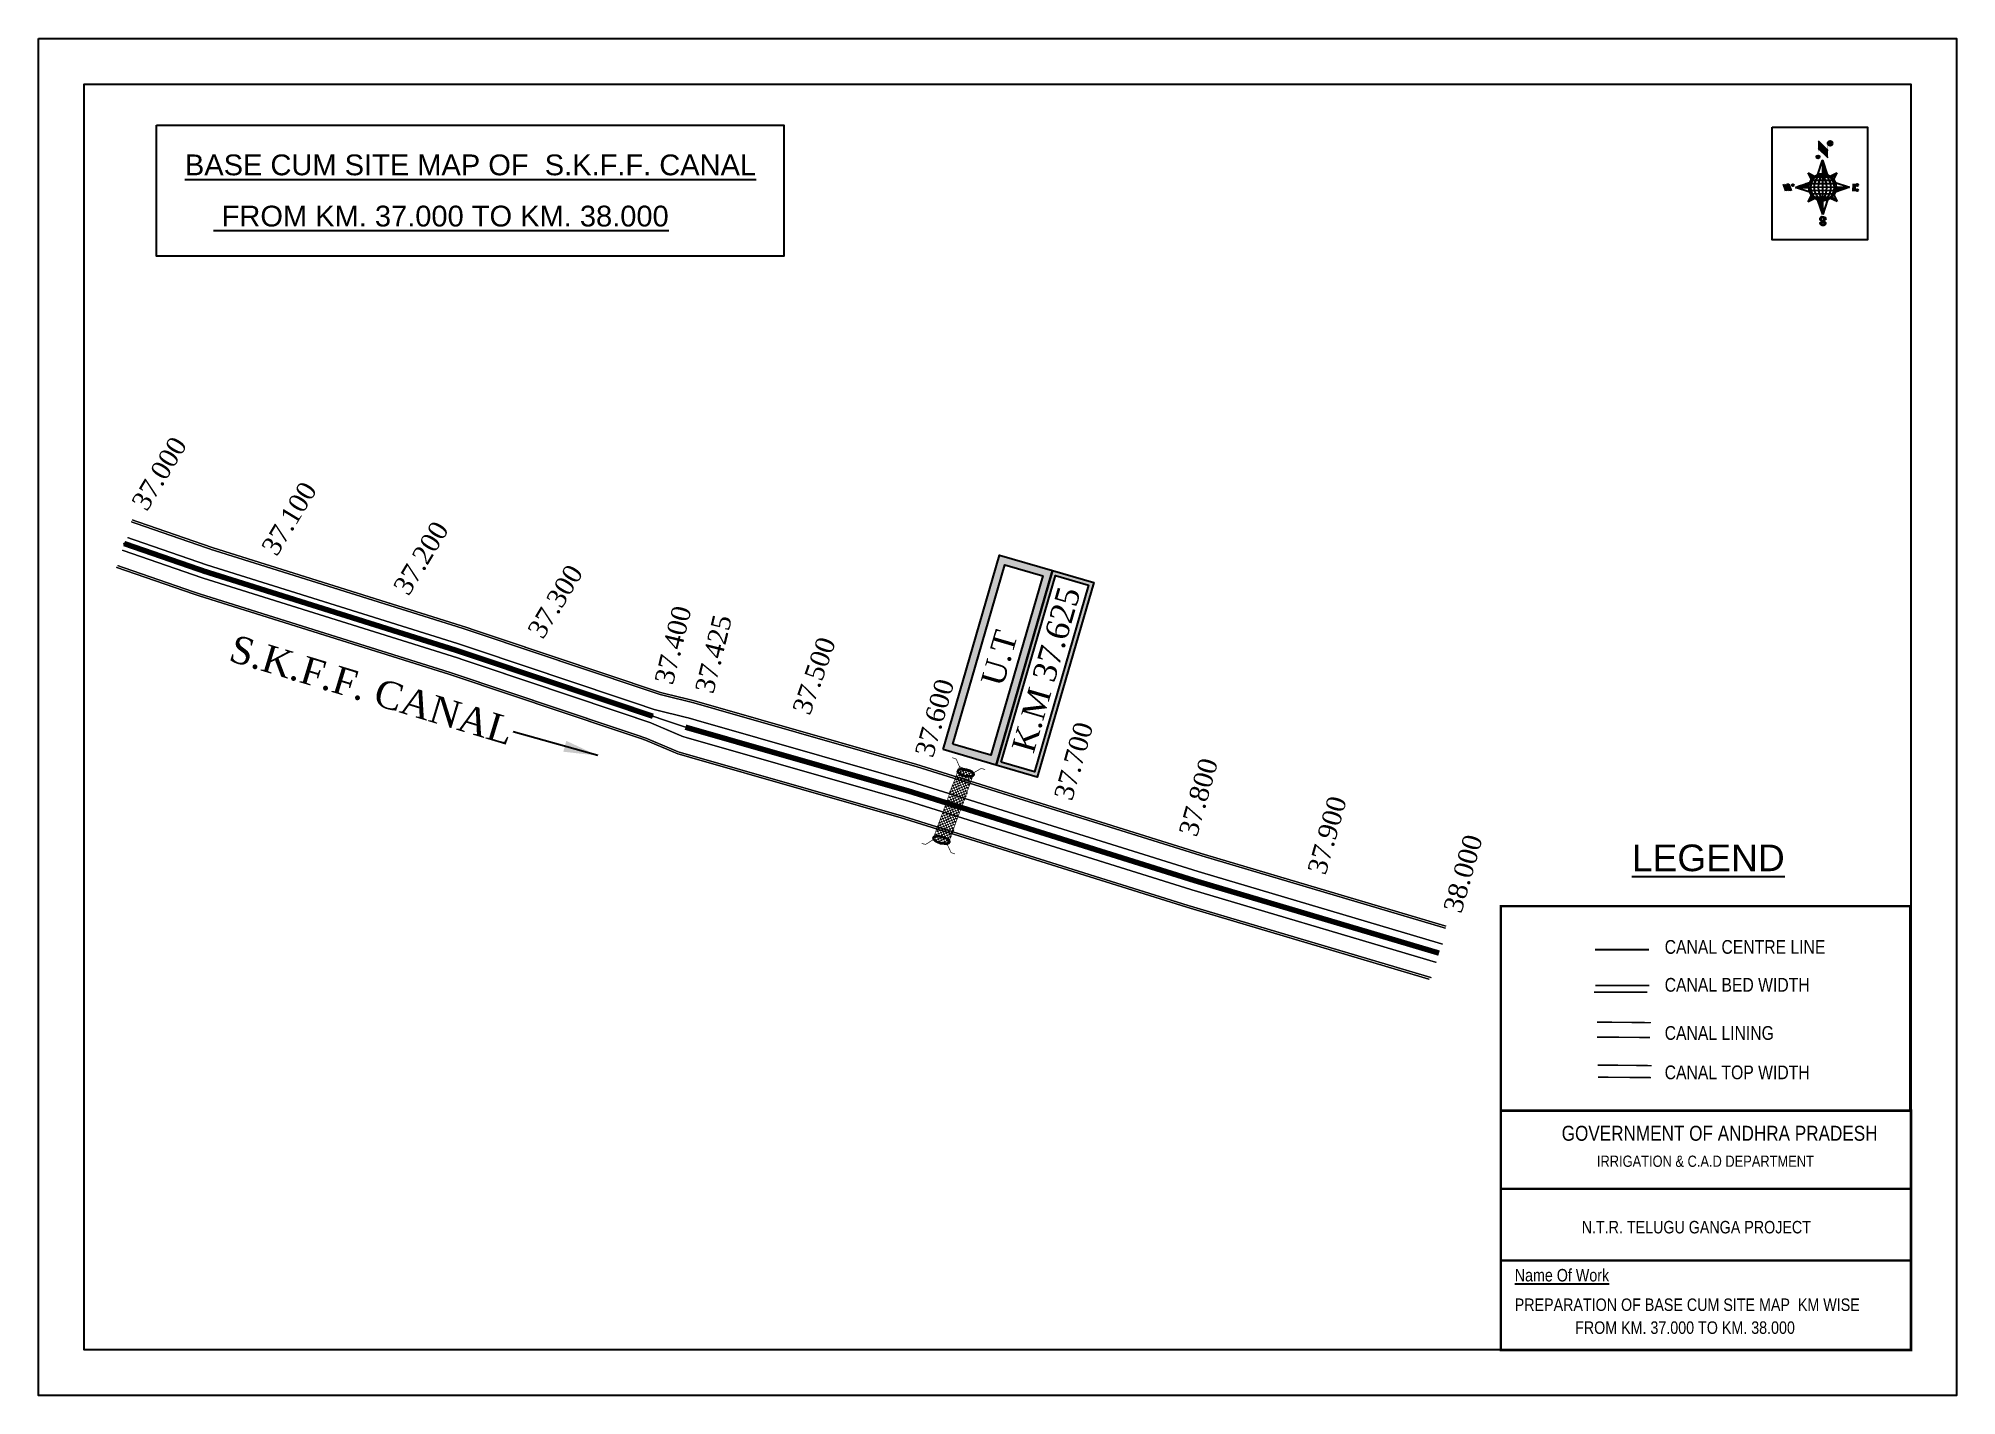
# Model space of a CAD drawing. Header units: inches. Extents: x 14 to 1413, y 10 to 999.
import ezdxf
from ezdxf.enums import TextEntityAlignment as Align

# ---------------------------------------------------------------- set-up
doc = ezdxf.new("R2010")
doc.units = ezdxf.units.IN
doc.header["$MEASUREMENT"] = 0
doc.linetypes.add('ACAD_ISO02W100', pattern=[15, 12, -3])
doc.linetypes.add('ACAD_ISO03W100', pattern=[30, 12, -18])
for name, color, linetype in [('AQUADUCT', 1, 'Continuous'), ('bed with', 5, 'Continuous'), ('BLOCK', 7, 'Continuous'), ('bord', 1, 'Continuous'), ('C LINE COO', 6, 'Continuous'), ('cahnige', 7, 'Continuous'), ('FRAME 025', 7, 'Continuous'), ('laying', 4, 'Continuous'), ('lining', 4, 'Continuous'), ('STREAM', 4, 'Continuous'), ('TABLE', 7, 'Continuous'), ('TEXT', 7, 'Continuous'), ('TITLEBLOCK', 7, 'Continuous'), ('top of bund', 1, 'Continuous'), ('UT', 173, 'ACAD_ISO02W100'), ('V', 6, 'Continuous'), ('ZSTU', 7, 'Continuous')]:
    doc.layers.add(name, color=color, linetype=linetype)
doc.styles.add('5mm', font='times.ttf', dxfattribs={"height": 3})
doc.styles.add('A', font='arial.ttf')
doc.styles.add('ARIALN', font='ARIALN.TTF')
doc.styles.get("Standard").update_dxf_attribs({"font": 'arial.ttf'})
doc.dimstyles.get("Standard").update_dxf_attribs({"dimtxt": 0.18, "dimasz": 0.18, "dimexe": 0.18, "dimexo": 0.0625, "dimgap": 0.09, "dimtad": 0, "dimtih": 1, "dimtoh": 1, "dimdec": 4, "dimzin": 0, "dimdsep": 46, "dimtxsty": 'Standard', "dimcen": 0.09, "dimadec": 0, "dimazin": 0, "dimtfac": 1, "dimtdec": 4, "dimtofl": 0, "dimtmove": 0, "dimatfit": 3, "dimfxl": 1, "dimtolj": 1, "dimtzin": 0, "dimarcsym": 0})
pattern_1 = [(267.297113149, (-8720374.938, 50637915.138), (10.5367255337, -0.497431438), [])]
pattern_2 = [(357.297113149, (-8720374.938, 50637915.138), (0.497431438, 10.5367255337), [])]

# ---------------------------------------------------------------- blocks, each defined once
blk = doc.blocks.new('GGF')
at = {"layer": 'STREAM'}
h = blk.add_hatch(dxfattribs=at)
h.set_pattern_fill('DASH', color=256, scale=10, angle=-6.0827, style=0)
h.set_pattern_definition([(353.91726508, (-115347.3726, 1016.3876), (1.3754179499, 1.1105068496), [1.25, -1.25])])
h.paths.add_polyline_path([(406186.8, 1485623.9), (406186.3, 1485618.2), (406185.8, 1485612.4), (406242.6, 1485608.9), (406242.9, 1485614.6), (406243.1, 1485620.4)])
at = {"layer": 'laying', "linetype": 'ByBlock', "extrusion": (0, 0, -1)}
for centre in [(406188.8, 1485618.1), (406240.8, 1485615)]:
    blk.add_ellipse(centre, major_axis=(0.4, -6.37), ratio=0.388717, dxfattribs=at)
at = {"layer": 'laying', "linetype": 'ByBlock'}
for points in [[(406189.2, 1485612.2), (406189.1, 1485612.2), (406189.1, 1485612.2), (406188.9, 1485612.3), (406188.8, 1485612.4), (406188.5, 1485612.6), (406188.4, 1485612.8), (406188, 1485613.3), (406187.7, 1485613.9), (406187.3, 1485615.2), (406187.1, 1485615.9), (406186.9, 1485617.5), (406186.8, 1485618.3), (406186.8, 1485619.9), (406186.9, 1485620.7), (406187.2, 1485622.1), (406187.4, 1485622.7), (406187.7, 1485623.4), (406187.9, 1485623.6), (406188.1, 1485623.8), (406188.2, 1485623.9), (406188.4, 1485624), (406188.5, 1485624), (406188.6, 1485623.9), (406188.7, 1485623.9), (406189, 1485623.8), (406189.1, 1485623.6), (406189.4, 1485623.3), (406189.5, 1485623.1), (406190, 1485622.3), (406190.2, 1485621.6), (406190.6, 1485620), (406190.8, 1485619), (406190.9, 1485617.2), (406190.8, 1485616.3), (406190.6, 1485614.6), (406190.4, 1485613.9), (406190.1, 1485613), (406189.9, 1485612.8), (406189.6, 1485612.4), (406189.5, 1485612.4), (406189.3, 1485612.3), (406189.3, 1485612.2), (406189.2, 1485612.2)], [(406241.2, 1485609.1), (406241.1, 1485609.1), (406241, 1485609.1), (406240.8, 1485609.2), (406240.7, 1485609.3), (406240.5, 1485609.5), (406240.4, 1485609.6), (406240, 1485610.2), (406239.7, 1485610.7), (406239.3, 1485612), (406239.1, 1485612.8), (406238.9, 1485614.4), (406238.8, 1485615.2), (406238.8, 1485616.8), (406238.9, 1485617.6), (406239.1, 1485618.9), (406239.3, 1485619.5), (406239.7, 1485620.2), (406239.8, 1485620.4), (406240.1, 1485620.7), (406240.2, 1485620.8), (406240.4, 1485620.8), (406240.4, 1485620.8), (406240.6, 1485620.8), (406240.7, 1485620.8), (406241, 1485620.6), (406241.1, 1485620.5), (406241.4, 1485620.2), (406241.5, 1485620), (406241.9, 1485619.2), (406242.2, 1485618.5), (406242.6, 1485616.8), (406242.7, 1485615.9), (406242.8, 1485614.1), (406242.8, 1485613.1), (406242.6, 1485611.5), (406242.4, 1485610.7), (406242, 1485609.9), (406241.9, 1485609.6), (406241.6, 1485609.3), (406241.5, 1485609.2), (406241.3, 1485609.1), (406241.2, 1485609.1), (406241.2, 1485609.1)]]:
    blk.add_open_spline(points, degree=3, knots=[0, 0, 0, 0, 0.189072, 0.189072, 0.378144, 0.378144, 0.567217, 0.567217, 0.964238, 0.964238, 1.36126, 1.36126, 1.758281, 1.758281, 2.155303, 2.155303, 2.552324, 2.552324, 2.807761, 2.807761, 3.01244, 3.01244, 3.217119, 3.217119, 3.421798, 3.421798, 3.626477, 3.626477, 3.831155, 3.831155, 4.280923, 4.280923, 4.73069, 4.73069, 5.180458, 5.180458, 5.630225, 5.630225, 5.896844, 5.896844, 6.112115, 6.112115, 6.283185, 6.283185, 6.283185, 6.283185], dxfattribs=at)
at = {"layer": 'UT', "ltscale": 0.2, "const_width": 0.5}
for points in [[(406181, 1485605.6), (406181.2, 1485608.6), (406185.8, 1485612.4), (406186.3, 1485618.2), (406186.8, 1485623.9), (406182.5, 1485628), (406182.5, 1485631)], [(406186.8, 1485623.9), (406243.1, 1485620.4)], [(406247.7, 1485627.4), (406247.6, 1485624.4), (406243.1, 1485620.4), (406242.9, 1485614.6), (406242.6, 1485608.9), (406247.1, 1485604.9), (406247.3, 1485602)], [(406185.8, 1485612.4), (406242.6, 1485608.9)]]:
    blk.add_lwpolyline(points, dxfattribs=at)
blk = doc.blocks.new('*X4')
at = {"color": 0, "linetype": 'Continuous'}
for p, q in [((6321.6, 240.5), (6322.3, 241.2)), ((6321.6, 240.3), (6322.3, 241)), ((6321.6, 240.1), (6322.3, 240.8)), ((6321.6, 239.9), (6322.4, 240.7)), ((6321.6, 239.8), (6322.4, 240.6)), ((6321.6, 239.6), (6322.5, 240.5)), ((6321.6, 239.4), (6322.5, 240.3)), ((6321.6, 239.2), (6322.6, 240.2)), ((6321.7, 239.1), (6322.6, 240.1)), ((6321.8, 240.8), (6322.4, 241.4)), ((6321.8, 239), (6322.7, 240)), ((6321.8, 239), (6322.8, 239.9)), ((6321.9, 238.9), (6322.9, 239.8)), ((6322, 238.8), (6323, 239.7)), ((6322.1, 241.3), (6322.4, 241.6)), ((6322.1, 238.7), (6323.1, 239.6)), ((6322.2, 238.6), (6323.1, 239.6)), ((6322.3, 238.5), (6323.2, 239.5)), ((6322.4, 238.5), (6323.3, 239.4)), ((6322.5, 238.4), (6323.4, 239.3)), ((6322.7, 238.4), (6323.6, 239.3)), ((6322.8, 238.3), (6323.7, 239.2)), ((6322.9, 238.3), (6323.8, 239.1)), ((6323.1, 238.2), (6323.9, 239.1)), ((6323.2, 238.2), (6324, 239)), ((6323.3, 238.2), (6324.2, 239)), ((6323.5, 238.1), (6324.3, 238.9)), ((6323.7, 238.1), (6324.4, 238.9)), ((6323.8, 238.1), (6324.6, 238.8)), ((6324.1, 238.2), (6324.7, 238.8)), ((6324.3, 238.3), (6324.9, 238.8)), ((6324.6, 238.3), (6325.1, 238.8)), ((6324.8, 238.4), (6325.2, 238.8)), ((6325.1, 238.5), (6325.4, 238.8)), ((6325.4, 238.6), (6325.6, 238.8))]:
    blk.add_line(p, q, dxfattribs=at)
blk = doc.blocks.new('*X3')
at = {"color": 0, "linetype": 'Continuous'}
for p, q in [((6324.4, 240.3), (6324.5, 240.4)), ((6324.6, 240.3), (6324.8, 240.5)), ((6324.7, 240.2), (6325, 240.5)), ((6324.8, 240.2), (6325.2, 240.6)), ((6325, 240.1), (6325.5, 240.6)), ((6325.1, 240.1), (6325.6, 240.6)), ((6325.2, 240), (6325.8, 240.6)), ((6325.3, 240), (6326, 240.6)), ((6325.4, 239.9), (6326.1, 240.6)), ((6325.5, 239.8), (6326.2, 240.5)), ((6325.6, 239.8), (6326.3, 240.5)), ((6325.7, 239.7), (6326.5, 240.4)), ((6325.9, 239.6), (6326.6, 240.3)), ((6326, 239.5), (6326.7, 240.3)), ((6326, 239.4), (6326.8, 240.2)), ((6326.1, 239.3), (6327, 240.2)), ((6326.2, 239.3), (6327.1, 240.1)), ((6326.3, 239.2), (6327.1, 240)), ((6326.4, 239.1), (6327.2, 239.9)), ((6326.5, 239), (6327.3, 239.8)), ((6326.5, 238.9), (6327.4, 239.7)), ((6326.6, 238.8), (6327.5, 239.6)), ((6326.7, 238.7), (6327.5, 239.5)), ((6326.8, 238.6), (6327.6, 239.4)), ((6326.8, 238.5), (6327.7, 239.3)), ((6326.8, 236.5), (6327.4, 237)), ((6326.9, 238.3), (6327.8, 239.2)), ((6326.9, 238.2), (6327.9, 239.1)), ((6326.9, 236.8), (6327.6, 237.4)), ((6327, 238.1), (6327.8, 239)), ((6327, 237.9), (6327.8, 238.8)), ((6327, 237.8), (6327.8, 238.6)), ((6327, 237.6), (6327.8, 238.4)), ((6327, 237.4), (6327.8, 238.2)), ((6327, 237.3), (6327.8, 238)), ((6327, 237.1), (6327.8, 237.9))]:
    blk.add_line(p, q, dxfattribs=at)
blk = doc.blocks.new('H')
at = {"layer": 'bord', "extrusion": (0.000427885, 0.004792, 0.999988)}
h = blk.add_hatch(dxfattribs=at)
h.set_pattern_fill('LINE', color=8, scale=84.387686, angle=-2.7029, style=0)
h.set_pattern_definition(pattern_2)
h.paths.add_polyline_path([(-492, 786, -0.090992), (-448, 775), (-486, 912)])
h = blk.add_hatch(dxfattribs=at)
h.set_pattern_fill('LINE', color=8, scale=84.387686, angle=-92.7029, style=0)
h.set_pattern_definition(pattern_1)
h.paths.add_polyline_path([(-625, 665, -0.090992), (-615, 710), (-751, 671)])
h = blk.add_hatch(dxfattribs=at)
h.set_pattern_fill('LINE', color=8, scale=84.387686, angle=-92.7029, style=0)
h.set_pattern_definition(pattern_1)
h.paths.add_polyline_path([(-246, 647), (-372, 653, -0.090992), (-382, 609)])
h = blk.add_hatch(dxfattribs=at)
h.set_pattern_fill('LINE', color=8, scale=84.387686, angle=-2.7029, style=0)
h.set_pattern_definition(pattern_2)
h.paths.add_polyline_path([(-504, 533, -0.090992), (-549, 543), (-510, 406)])
for p, q in [((-516, 1087, -1217), (-432, 994, -1217)), ((-538, 774, -1216), (-487, 906, -1216)), ((-519, 1020, -1217), (-435, 927, -1216)), ((-487, 906, -1216), (-493, 780, -1216)), ((-487, 906, -1216), (-448, 769, -1216)), ((-627, 794, -1216), (-567, 760, -1216)), ((-627, 794, -1216), (-584, 747, -1215)), ((-599, 731, -1215), (-627, 794, -1216)), ((-421, 753, -1216), (-359, 781, -1216)), ((-359, 781, -1216), (-405, 739, -1216)), ((-359, 781, -1216), (-392, 721, -1215)), ((-865, 701, -1215), (-847, 638, -1215)), ((-847, 700, -1215), (-829, 637, -1215)), ((-829, 699, -1215), (-811, 636, -1215)), ((-829, 699, -1215), (-811, 698, -1215)), ((-811, 698, -1215), (-794, 635, -1215)), ((-752, 665, -1215), (-615, 704, -1215)), ((-752, 665, -1215), (-625, 659, -1215)), ((-619, 614, -1215), (-752, 665, -1215)), ((-639, 526, -1214), (-606, 585, -1215)), ((-639, 526, -1214), (-593, 568, -1215)), ((-577, 553, -1215), (-639, 526, -1214)), ((-371, 513, -1214), (-431, 546, -1215)), ((-371, 513, -1214), (-414, 560, -1215)), ((-399, 576, -1215), (-371, 513, -1214)), ((-246, 641, -1215), (-383, 603, -1215)), ((-379, 693, -1215), (-246, 641, -1215)), ((-373, 647, -1215), (-246, 641, -1215)), ((-213, 669, -1215), (-217, 601, -1215)), ((-197, 600, -1215), (-194, 668, -1215)), ((-511, 400, -1214), (-549, 537, -1214)), ((-460, 533, -1215), (-511, 400, -1214)), ((-505, 527, -1214), (-511, 400, -1214))]:
    blk.add_line(p, q, dxfattribs=at)
at = {"layer": 'bord', "color": 8, "linetype": 'ByBlock', "extrusion": (0.000427885, 0.004792, 0.999988)}
for p, q in [((-386, 711, -1215), (-605, 722, -1215)), ((-411, 744, -1216), (-578, 752, -1216)), ((-493, 780, -1216), (-505, 527, -1214)), ((-373, 647, -1215), (-625, 659, -1215)), ((-378, 616, -1215), (-623, 628, -1215)), ((-375, 679, -1215), (-620, 691, -1215)), ((-392, 585, -1215), (-611, 595, -1215)), ((-420, 555, -1215), (-587, 562, -1215))]:
    blk.add_line(p, q, dxfattribs=at)
at = {"layer": 'bord', "extrusion": (0.000427885, 0.004792, 0.999988), "elevation": -1212}
for points, const_width in [([(-522, 960), (-516, 1093)], 1.61), ([(-434, 933), (-428, 1066)], 1.61), ([(-870, 707), (-846, 706)], 0.642), ([(-829, 643), (-855, 644)], 0.642), ([(-829, 643), (-821, 678)], 0.642), ([(-811, 642), (-784, 641)], 0.642), ([(-793, 641), (-782, 694)], 0.642), ([(-177, 605), (-226, 607)], 0.706), ([(-223, 676), (-174, 673)], 0.706), ([(-195, 645), (-185, 644)], 0.706)]:
    blk.add_lwpolyline(points, dxfattribs=dict(at, const_width=const_width))
for points, const_width in [([(-414, 1073, 1), (-398, 1058, 1)], 22.3), ([(-530, 950, 1), (-520, 939, 1)], 14.8), ([(-776, 697, 1), (-769, 690, 1)], 8.9), ([(-180, 618, 1), (-173, 611, 1)], 9.79), ([(-178, 667, 1), (-171, 660, 1)], 9.79), ([(-490, 362, 1), (-498, 369, 1)], 11.1), ([(-525, 322, 1), (-533, 329, 1)], 11.1)]:
    blk.add_lwpolyline(points, format="xyb", close=True, dxfattribs=dict(at, const_width=const_width))
for points in [[(-537, 317), (-531, 310), (-520, 307), (-505, 307), (-494, 310), (-486, 318), (-487, 326), (-491, 333), (-494, 336), (-503, 341), (-522, 347), (-530, 352), (-534, 355), (-537, 363), (-537, 373), (-530, 381), (-520, 384), (-504, 384), (-493, 380), (-487, 373)], [(-522, 348), (-526, 354), (-528, 361), (-528, 371), (-526, 375), (-521, 381), (-515, 384)], [(-505, 307), (-499, 312), (-497, 319), (-497, 327), (-501, 335), (-509, 343)]]:
    blk.add_lwpolyline(points, dxfattribs=at)
at = {"layer": 'bord', "extrusion": (0.000427885, 0.004792, 0.999988)}
for centre, radius in [((-406, 1065, -1212), 22.3), ((-525, 944, -1212), 14.8), ((-498, 659, -1212), 127), ((-773, 694, -1212), 8.9), ((-177, 615, -1212), 9.79), ((-174, 663, -1212), 9.79), ((-494, 365, -1212), 11.1), ((-529, 325, -1212), 11.1)]:
    blk.add_circle(centre, radius, dxfattribs=at)
at = {"layer": 'bord', "color": 8, "linetype": 'ByBlock', "extrusion": (0.000427885, 0.004792, 0.999988)}
for centre, radius, start, end in [((-482, 658, -1212), 128, 94.9254, 259.6691), ((-437, 656, -1212), 141, 113.2864, 241.308), ((-316, 651, -1212), 222, 142.5892, 212.0053), ((-560, 662, -1212), 141, 293.2864, 61.308), ((-681, 668, -1212), 222, 322.5892, 32.0053), ((-515, 660, -1212), 128, 274.9254, 79.6691)]:
    blk.add_arc(centre, radius, start, end, dxfattribs=at)
at = {"layer": 'bord', "extrusion": (0.000427885, 0.004792, 0.999988)}
for points in [[(-516, 1093, -1212), (-431, 1000, -1212), (-519, 1026, -1212), (-434, 933, -1212)], [(-864, 707, -1212), (-846, 706, -1212), (-846, 644, -1212), (-829, 643, -1212)], [(-829, 705, -1212), (-811, 704, -1212), (-811, 642, -1212), (-793, 641, -1212)], [(-193, 674, -1212), (-197, 606, -1212), (-213, 675, -1212), (-216, 607, -1212)]]:
    blk.add_solid(points, dxfattribs=at)
at = {"layer": 'bord', "extrusion": (0.000427885, 0.004792, 0.999988), "xscale": 7.977342409717546, "yscale": 7.977342408231451, "zscale": 7.977342408476333, "rotation": 138.0840426661453}
for name, p in [('*X3', (38301, -31929, -1212)), ('*X4', (38314, -31951, -1212))]:
    blk.add_blockref(name, p, dxfattribs=at)
blk = doc.blocks.new('KKKK')
at = {"layer": 'cahnige', "color": 1, "style": '5mm'}
blk.add_text('S.K.F.F. CANAL', height=20, rotation=19.1758, dxfattribs=at).set_placement((317677.4, 1602113.8))
at = {"layer": 'ZSTU', "color": 1}
blk.add_leader([(317936.6, 1602216.4), (317876.5, 1602194.2)], dimstyle='Standard', override={"dimasz": 25, "dimgap": 0.09, "dimtad": 0}, dxfattribs=at)

msp = doc.modelspace()

# ---------------------------------------------------------------- hatches: boundary and pattern name
at = {"layer": 'C LINE COO'}
h = msp.add_hatch(color=135, dxfattribs=at)
h.set_gradient(color1=(141, 177, 78), color2=(107, 135, 59), one_color=1, tint=0.38)
h.paths.add_polyline_path([(681.1, 484.6), (719.1, 615.3), (746.7, 607.3), (708.8, 476.5)], flags=16)
h.paths.add_polyline_path([(674, 480.7), (715.2, 622.4), (753.8, 611.2), (712.7, 469.4)])
h = msp.add_hatch(color=200, dxfattribs=at)
h.paths.add_polyline_path([(716.4, 471.5), (755.9, 607.4), (780, 600.4), (740.6, 464.5)], flags=16)
h.paths.add_polyline_path([(712.7, 469.4), (753.8, 611.2), (783.8, 602.5), (742.6, 460.7)])

# ---------------------------------------------------------------- linework, layer by layer
at = {"linetype": 'ByBlock'}
for points in [[(14.5, 998.8), (1412.8, 998.8), (1412.8, 10), (14.5, 10)], [(1379.5, 43.3), (47.8, 43.3), (47.8, 965.5), (1379.5, 965.5)]]:
    msp.add_lwpolyline(points, close=True, dxfattribs=at)
at = {"linetype": 'ByBlock', "elevation": -0.1}
msp.add_lwpolyline([(1278.3, 934.2), (1347.8, 934.2), (1347.8, 852), (1278.3, 852)], close=True, dxfattribs=at)
at = {"layer": 'bed with'}
for points, const_width in [([(464, 509.7), (463.4, 509.9), (321.5, 557.5), (137.3, 615.2), (79.4, 635.2)], 1), ([(460.8, 500.2), (460.3, 500.4), (318.5, 548), (134.2, 605.7), (75.5, 626)], 1), ([(1038.2, 338.9), (860.1, 391.8), (651.9, 456.9), (488.1, 503.8)], 1), ([(1033.6, 325.6), (856, 378.3), (647.8, 443.4), (484.2, 490.2)], 1), ([(1188.7, 308.8), (1185.2, 308.8), (1149.5, 308.8)], 1.11), ([(1187.4, 303.9), (1185.2, 303.9), (1148.8, 303.9), (1148.5, 303.9)], 1.11)]:
    msp.add_lwpolyline(points, dxfattribs=dict(at, const_width=const_width))
at = {"layer": 'BLOCK', "color": 4}
for p in [(77.1, 630.7), (173.2, 598.7), (269.9, 568.4), (366.3, 537.2), (462.4, 505), (559.5, 476), (656.9, 447.9), (752.4, 418.1), (843.8, 389.5), (939.7, 361.1)]:
    msp.add_point(p, dxfattribs=at)
at = {"layer": 'C LINE COO', "const_width": 4}
for points in [[(462.4, 505), (461.8, 505.2), (320, 552.7), (135.8, 610.5), (77, 630.8)], [(1035.5, 332.4), (858.1, 385), (649.8, 450.2), (486.2, 497), (486.2, 497)]]:
    msp.add_lwpolyline(points, dxfattribs=at)
at = {"layer": 'C LINE COO', "color": 105}
for points in [[(674, 480.7), (715.2, 622.4), (753.8, 611.2), (712.7, 469.4)], [(681.1, 484.6), (719.1, 615.3), (746.7, 607.3), (708.8, 476.5)]]:
    msp.add_lwpolyline(points, close=True, dxfattribs=at)
at = {"layer": 'C LINE COO', "linetype": 'ACAD_ISO03W100', "ltscale": 0.05, "const_width": 1}
for points in [[(491.3, 515), (467.7, 520.8)], [(491.7, 516.5), (468.2, 522.2)], [(486.2, 497), (462.4, 505)], [(488.1, 503.8), (464, 509.7)], [(481, 479), (457.1, 489.1)], [(484.2, 490.2), (460.8, 500.2)], [(480.6, 477.6), (456.7, 487.7)]]:
    msp.add_lwpolyline(points, dxfattribs=at)
at = {"layer": 'C LINE COO'}
msp.add_point((681.5, 440.2), dxfattribs=at)
at = {"layer": 'FRAME 025', "lineweight": -3, "const_width": 1.82}
for points in [[(1080.5, 366.6), (1379.1, 366.6), (1379.1, 217.6), (1080.5, 217.6)], [(1080.5, 217.6), (1379.5, 217.6), (1379.5, 43.3), (1080.5, 43.3)]]:
    msp.add_lwpolyline(points, close=True, dxfattribs=at)
for points in [[(1080.5, 160.7), (1379.5, 160.7)], [(1080.5, 108.4), (1379.5, 108.4)], [(1080.5, 43.3), (1379.5, 43.3)]]:
    msp.add_lwpolyline(points, dxfattribs=at)
at = {"layer": 'lining'}
for points, const_width in [([(467.7, 520.8), (467.1, 521), (325.1, 568.6), (141, 626.3), (82, 646.7)], 1), ([(457.1, 489.1), (456.5, 489.3), (314.8, 536.8), (130.5, 594.6), (72.1, 614.8)], 1), ([(1040.4, 350.5), (863.5, 403), (655.2, 468.1), (491.3, 515)], 1), ([(1030, 314.5), (852.6, 367.1), (644.5, 432.2), (481, 479)], 1), ([(1150.6, 282.1), (1178, 281.9), (1189.9, 281.7)], 1.11), ([(1150.6, 271.2), (1180.4, 271), (1189.3, 270.9)], 1.11)]:
    msp.add_lwpolyline(points, dxfattribs=dict(at, const_width=const_width))
at = {"layer": 'top of bund', "color": 1, "const_width": 1}
for points in [[(468.2, 522.2), (467.6, 522.4), (325.6, 570), (141.5, 627.8), (82.7, 648.1)], [(456.7, 487.7), (456.1, 487.9), (314.4, 535.4), (130.1, 593.2), (71.2, 613.5)], [(1040.7, 352), (864, 404.4), (655.6, 469.6), (491.7, 516.5)], [(1028.5, 313.3), (852.2, 365.7), (644, 430.8), (480.6, 477.6)]]:
    msp.add_lwpolyline(points, dxfattribs=at)
at = {"layer": 'top of bund', "const_width": 1.11}
for points in [[(1151.2, 250.8), (1178.5, 250.6), (1190.5, 250.4)], [(1190, 241.7), (1181.3, 241.8), (1151.4, 242)]]:
    msp.add_lwpolyline(points, dxfattribs=at)
at = {"layer": 'V', "color": 6, "const_width": 0.254}
msp.add_lwpolyline([(1188.5, 335), (1185.6, 335), (1149.4, 335)], dxfattribs=at)
at = {"layer": 'V', "color": 6}
msp.add_lwpolyline([(1149.4, 335), (1188.5, 335)], dxfattribs=at)
at = {"layer": 'ZSTU'}
msp.add_lwpolyline([(100.6, 935.5), (558, 935.5), (558, 840.2), (100.6, 840.2)], close=True, dxfattribs=at)
at = {"layer": 'ZSTU', "color": 200}
for points in [[(712.7, 469.4), (753.8, 611.2), (783.8, 602.5), (742.6, 460.7)], [(716.4, 471.5), (755.9, 607.4), (780, 600.4), (740.6, 464.5)]]:
    msp.add_lwpolyline(points, close=True, dxfattribs=at)

# ---------------------------------------------------------------- block references
at = {"layer": 'AQUADUCT', "color": 1, "xscale": 0.07807340295334138, "yscale": 0.07807340286672115, "zscale": 0.07807340292724047, "rotation": 3.078330652974644}
msp.add_blockref('H', (1356.7, 841.5, 94.8), dxfattribs=at)
at = {"layer": 'laying', "color": 6, "linetype": 'ByBlock', "rotation": 253.4808201761213}
msp.add_blockref('GGF', (-1308113.9, 812302.1), dxfattribs=at)
at = {"layer": 'ZSTU', "rotation": 324.0036823048789}
msp.add_blockref('KKKK', (-1198481.7, -1108942.6), dxfattribs=at)

# ---------------------------------------------------------------- texts
at = {"layer": 'cahnige', "style": '5mm'}
for s, rotation, p in [('37.000', 58.7455, (93.5, 653.6)), ('37.100', 58.7455, (188.2, 620.8)), ('37.200', 58.7455, (284.3, 592)), ('37.300', 58.7455, (382.2, 560.4)), ('37.400', 76.1686, (476.9, 527.2)), ('37.425', 76.1686, (506.4, 520.7)), ('37.500', 70.5309, (576.8, 505)), ('37.600', 74.1482, (666.5, 474.1)), ('37.700', 74.2029, (767.9, 442.7)), ('37.800', 74.2029, (858.9, 416.4)), ('37.900', 74.2029, (952.7, 388.7)), ('38.000', 74.2029, (1051.7, 360.7))]:
    msp.add_text(s, height=13.88, rotation=rotation, dxfattribs=at).set_placement(p)
at = {"layer": 'TABLE', "extrusion": (0.000201441, 0.004807, 0.999988), "style": 'A'}
msp.add_text('%%ULEGEND', height=19.4, rotation=359.9999, dxfattribs=at).set_placement((1231.8, 401.8, 2.2), align=Align.MIDDLE)
at = {"layer": 'TEXT', "color": 6}
for s, p in [('%%UBASE CUM SITE MAP OF  S.K.F.F. CANAL', (121.3, 899.1)), ('%%U FROM KM. 37.000 TO KM. 38.000', (142.2, 861.8))]:
    msp.add_text(s, height=15.155, dxfattribs=at).set_placement(p)
at = {"layer": 'TITLEBLOCK', "extrusion": (0.000201441, 0.004807, 0.999988), "style": 'ARIALN'}
for s, height, p in [('CANAL CENTRE LINE', 10.003, (1200, 331.9, 1.8)), ('CANAL BED WIDTH', 10.003, (1200, 304.3, 1.7)), ('CANAL LINING', 10.003, (1200, 269.2, 1.5)), ('CANAL TOP WIDTH', 10.003, (1200, 240.5, 1.4)), ('GOVERNMENT OF ANDHRA PRADESH ', 10.9, (1124.9, 195.7, -0.3)), ('IRRIGATION & C.A.D DEPARTMENT', 8.175, (1150.6, 176.7, -0.3)), ('N.T.R. TELUGU GANGA PROJECT', 9.084, (1139.5, 128.2, -0.2)), ('%%UName Of Work', 9.084, (1090.7, 93.2, -0.4)), ('PREPARATION OF BASE CUM SITE MAP  KM WISE', 9.084, (1090.7, 71.7, -0.5))]:
    msp.add_text(s, height=height, rotation=359.9999, dxfattribs=at).set_placement(p)
at = {"layer": 'TITLEBLOCK', "style": 'ARIALN'}
msp.add_text(' FROM KM. 37.000 TO KM. 38.000', height=9.084, rotation=359.9999, dxfattribs=at).set_placement((1131.8, 55))
at = {"layer": 'ZSTU', "style": '5mm'}
for s, p in [('K.M 37.625', (739.9, 477.2)), ('U.T', (717.4, 525.7))]:
    msp.add_text(s, height=16.84, rotation=73.8133, dxfattribs=at).set_placement(p)

doc.saveas('drawing.dxf')
